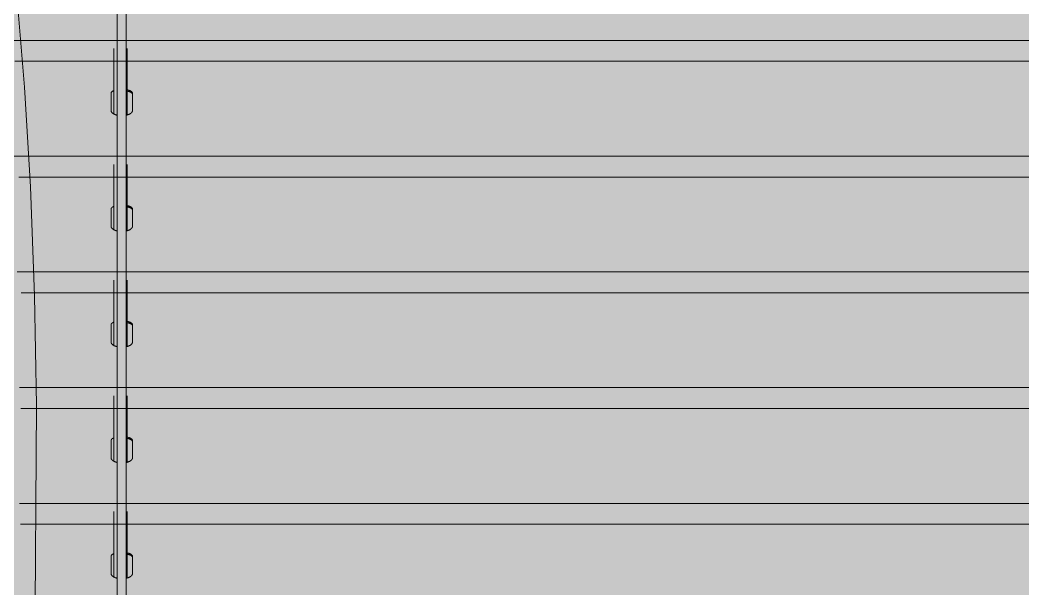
# Model space of a CAD drawing. Header units: millimetres. Extents: x 126 to 12547, y 1644 to 26714.
# Drawn here: x 887.7 to 995.9, y 25749.8 to 25811.2 of the extents above; entities that cross this region are included whole.
import ezdxf

# ---------------------------------------------------------------- set-up
doc = ezdxf.new("R2010")
doc.units = ezdxf.units.MM
doc.layers.add('cono piramide', color=4, linetype='Continuous')
for name, color, linetype, lineweight in [('F_ARREDI_pareti', 1, 'Continuous', 0), ('F_INFISSI', 4, 'Continuous', 5), ('F_MINERAL WALL', 6, 'Continuous', 5), ('F_Tendaggio', 252, 'Continuous', 5), ('F_VETRO', 140, 'Continuous', 5)]:
    doc.layers.add(name, color=color, linetype=linetype, lineweight=lineweight)

# ---------------------------------------------------------------- blocks, each defined once
blk = doc.blocks.new('TENDAGGIO_infisso piccolo_prospetto_fronte')
at = {"layer": 'F_Tendaggio'}
for p, q in [((734474.87, 513906.52), (734716.45, 513906.52)), ((734476.03, 513904.26), (734717.61, 513904.26)), ((734475.87, 513894.02), (734717.45, 513894.02)), ((734476.43, 513891.76), (734718.01, 513891.76)), ((734476.26, 513881.52), (734717.85, 513881.52)), ((734476.68, 513879.27), (734718.26, 513879.27)), ((734476.52, 513869.03), (734718.1, 513869.03)), ((734476.66, 513866.77), (734718.25, 513866.77)), ((734476.5, 513856.53), (734718.09, 513856.53)), ((734476.61, 513854.27), (734718.19, 513854.27))]:
    blk.add_line(p, q, dxfattribs=at)
for points in [[(734453.27, 514160.27), (734452.36, 514111.97), (734452.51, 514085.45), (734453.28, 514061.88), (734453.87, 514051.9), (734454.53, 514043.39), (734455.36, 514034.9), (734456.35, 514026.78), (734457.52, 514018.82), (734459.85, 514005.82), (734471.09, 513949.07), (734472.66, 513939.68), (734474.06, 513930.27), (734475.21, 513921.3), (734476.17, 513912.31), (734477.06, 513901.48), (734477.69, 513890.72), (734478.12, 513878.93), (734478.34, 513867.13), (734478.18, 513840.09), (734477.17, 513808.16), (734475.64, 513780.45)], [(734488.03, 513830.63), (734488.03, 514149.88)], [(734487.07, 514024.9), (734487.07, 513364.88)], [(734486.7, 513905.63), (734486.7, 513898.57)], [(734488.14, 513905.63), (734488.14, 513898.47)], [(734486.4, 513898.94), (734486.4, 513900.82), (734486.4, 513900.82), (734486.4, 513900.83), (734486.4, 513900.83), (734486.4, 513900.84), (734486.4, 513900.84), (734486.4, 513900.85), (734486.4, 513900.86), (734486.4, 513900.86), (734486.41, 513900.87), (734486.41, 513900.87), (734486.41, 513900.88), (734486.41, 513900.88), (734486.41, 513900.89), (734486.42, 513900.89), (734486.42, 513900.9), (734486.42, 513900.9), (734486.43, 513900.91), (734486.43, 513900.91), (734486.43, 513900.92), (734486.44, 513900.92), (734486.44, 513900.93), (734486.44, 513900.93), (734486.45, 513900.94), (734486.45, 513900.94), (734486.46, 513900.95), (734486.46, 513900.95), (734486.46, 513900.96), (734486.47, 513900.96), (734486.47, 513900.97), (734486.48, 513900.97), (734486.49, 513900.98), (734486.49, 513900.98), (734486.51, 513900.99), (734486.52, 513901), (734486.53, 513901.01), (734486.54, 513901.02), (734486.55, 513901.02), (734486.56, 513901.03), (734486.58, 513901.04), (734486.59, 513901.05), (734486.6, 513901.05), (734486.62, 513901.06), (734486.63, 513901.07), (734486.66, 513901.08), (734486.7, 513901.1)], [(734488.14, 513901.17), (734488.2, 513901.16), (734488.26, 513901.14), (734488.29, 513901.14), (734488.31, 513901.13), (734488.34, 513901.12), (734488.37, 513901.11), (734488.41, 513901.1), (734488.42, 513901.09), (734488.44, 513901.08), (734488.46, 513901.07), (734488.48, 513901.06), (734488.49, 513901.06), (734488.51, 513901.05), (734488.53, 513901.04), (734488.54, 513901.03), (734488.55, 513901.02), (734488.57, 513901.01), (734488.58, 513901), (734488.59, 513900.99), (734488.61, 513900.99), (734488.62, 513900.98), (734488.62, 513900.97), (734488.63, 513900.97), (734488.63, 513900.96), (734488.64, 513900.96), (734488.64, 513900.95), (734488.65, 513900.95), (734488.65, 513900.94), (734488.66, 513900.94), (734488.66, 513900.93), (734488.66, 513900.93), (734488.67, 513900.92), (734488.67, 513900.92), (734488.67, 513900.91), (734488.68, 513900.91), (734488.68, 513900.9), (734488.68, 513900.9), (734488.69, 513900.89), (734488.69, 513900.89), (734488.69, 513900.88), (734488.69, 513900.88), (734488.69, 513900.87), (734488.7, 513900.87), (734488.7, 513900.86), (734488.7, 513900.86), (734488.7, 513900.85), (734488.7, 513900.84), (734488.7, 513900.84), (734488.7, 513900.83), (734488.7, 513900.83), (734488.7, 513900.82), (734488.7, 513900.82), (734488.7, 513899.28), (734488.7, 513898.93), (734488.7, 513898.92), (734488.7, 513898.92), (734488.7, 513898.92), (734488.7, 513898.91), (734488.7, 513898.91), (734488.7, 513898.91), (734488.7, 513898.9), (734488.7, 513898.9), (734488.7, 513898.89), (734488.7, 513898.88), (734488.7, 513898.87), (734488.69, 513898.87), (734488.69, 513898.86), (734488.69, 513898.85), (734488.69, 513898.85), (734488.68, 513898.84), (734488.68, 513898.83), (734488.67, 513898.82), (734488.67, 513898.81), (734488.66, 513898.8), (734488.66, 513898.79), (734488.65, 513898.78), (734488.64, 513898.77), (734488.64, 513898.76), (734488.63, 513898.75), (734488.62, 513898.74), (734488.61, 513898.73), (734488.6, 513898.72), (734488.6, 513898.71), (734488.59, 513898.7), (734488.58, 513898.7), (734488.57, 513898.69), (734488.57, 513898.68), (734488.55, 513898.67), (734488.53, 513898.65), (734488.51, 513898.64), (734488.5, 513898.63), (734488.48, 513898.62), (734488.46, 513898.6), (734488.44, 513898.59), (734488.41, 513898.58), (734488.39, 513898.56), (734488.37, 513898.55), (734488.34, 513898.54), (734488.32, 513898.53), (734488.29, 513898.52), (734488.27, 513898.51), (734488.24, 513898.5), (734488.21, 513898.49), (734488.18, 513898.48), (734488.15, 513898.47), (734488.12, 513898.46), (734488.09, 513898.45), (734488.03, 513898.44)], [(734488.7, 513900.68), (734488.7, 513900.69), (734488.7, 513900.69), (734488.7, 513900.7), (734488.7, 513900.71), (734488.7, 513900.71), (734488.7, 513900.72), (734488.7, 513900.72), (734488.7, 513900.73), (734488.7, 513900.73), (734488.69, 513900.74), (734488.69, 513900.75), (734488.69, 513900.75), (734488.69, 513900.76), (734488.68, 513900.76), (734488.68, 513900.77), (734488.68, 513900.77), (734488.67, 513900.78), (734488.67, 513900.79), (734488.67, 513900.79), (734488.66, 513900.8), (734488.66, 513900.8), (734488.65, 513900.81), (734488.65, 513900.81), (734488.64, 513900.82), (734488.64, 513900.82), (734488.63, 513900.83), (734488.63, 513900.83), (734488.62, 513900.84), (734488.62, 513900.85), (734488.61, 513900.85), (734488.6, 513900.86), (734488.6, 513900.86), (734488.58, 513900.87), (734488.57, 513900.88), (734488.55, 513900.89), (734488.54, 513900.9), (734488.52, 513900.91), (734488.51, 513900.92), (734488.49, 513900.93), (734488.47, 513900.94), (734488.45, 513900.95), (734488.43, 513900.95), (734488.4, 513900.97), (734488.36, 513900.98), (734488.32, 513901), (734488.28, 513901.01), (734488.23, 513901.02), (734488.19, 513901.03), (734488.14, 513901.04)], [(734487.07, 513898.44), (734487.04, 513898.45), (734487.01, 513898.45), (734486.97, 513898.46), (734486.94, 513898.47), (734486.91, 513898.48), (734486.88, 513898.49), (734486.85, 513898.5), (734486.82, 513898.51), (734486.79, 513898.53), (734486.77, 513898.54), (734486.74, 513898.55), (734486.71, 513898.56), (734486.69, 513898.58), (734486.67, 513898.59), (734486.64, 513898.6), (734486.62, 513898.62), (734486.61, 513898.63), (734486.59, 513898.64), (734486.58, 513898.65), (734486.57, 513898.65), (734486.56, 513898.66), (734486.55, 513898.67), (734486.53, 513898.68), (734486.52, 513898.69), (734486.51, 513898.7), (734486.5, 513898.71), (734486.49, 513898.72), (734486.49, 513898.73), (734486.48, 513898.74), (734486.47, 513898.75), (734486.46, 513898.76), (734486.45, 513898.77), (734486.45, 513898.78), (734486.44, 513898.79), (734486.44, 513898.8), (734486.43, 513898.82), (734486.42, 513898.83), (734486.42, 513898.83), (734486.42, 513898.84), (734486.42, 513898.84), (734486.42, 513898.85), (734486.41, 513898.85), (734486.41, 513898.86), (734486.41, 513898.86), (734486.41, 513898.87), (734486.41, 513898.87), (734486.41, 513898.88), (734486.4, 513898.88), (734486.4, 513898.89), (734486.4, 513898.9), (734486.4, 513898.9), (734486.4, 513898.91), (734486.4, 513898.91), (734486.4, 513898.92), (734486.4, 513898.92), (734486.4, 513898.93), (734486.4, 513898.93), (734486.4, 513898.94), (734486.4, 513898.94)], [(734486.7, 513893.13), (734486.7, 513886.07)], [(734488.14, 513893.13), (734488.14, 513885.97)], [(734486.4, 513886.45), (734486.4, 513888.32), (734486.4, 513888.33), (734486.4, 513888.33), (734486.4, 513888.34), (734486.4, 513888.34), (734486.4, 513888.35), (734486.4, 513888.35), (734486.4, 513888.36), (734486.4, 513888.36), (734486.41, 513888.37), (734486.41, 513888.37), (734486.41, 513888.38), (734486.41, 513888.38), (734486.41, 513888.39), (734486.42, 513888.39), (734486.42, 513888.4), (734486.42, 513888.4), (734486.43, 513888.41), (734486.43, 513888.41), (734486.43, 513888.42), (734486.44, 513888.42), (734486.44, 513888.43), (734486.44, 513888.43), (734486.45, 513888.44), (734486.45, 513888.44), (734486.46, 513888.45), (734486.46, 513888.45), (734486.46, 513888.46), (734486.47, 513888.46), (734486.47, 513888.47), (734486.48, 513888.47), (734486.49, 513888.48), (734486.49, 513888.49), (734486.51, 513888.49), (734486.52, 513888.5), (734486.53, 513888.51), (734486.54, 513888.52), (734486.55, 513888.53), (734486.56, 513888.53), (734486.58, 513888.54), (734486.59, 513888.55), (734486.6, 513888.56), (734486.62, 513888.56), (734486.63, 513888.57), (734486.66, 513888.58), (734486.7, 513888.6)], [(734488.14, 513888.68), (734488.2, 513888.66), (734488.26, 513888.65), (734488.29, 513888.64), (734488.31, 513888.63), (734488.34, 513888.62), (734488.37, 513888.61), (734488.41, 513888.6), (734488.42, 513888.59), (734488.44, 513888.58), (734488.46, 513888.57), (734488.48, 513888.57), (734488.49, 513888.56), (734488.51, 513888.55), (734488.53, 513888.54), (734488.54, 513888.53), (734488.55, 513888.52), (734488.57, 513888.52), (734488.58, 513888.51), (734488.59, 513888.5), (734488.61, 513888.49), (734488.62, 513888.48), (734488.62, 513888.47), (734488.63, 513888.47), (734488.63, 513888.46), (734488.64, 513888.46), (734488.64, 513888.45), (734488.65, 513888.45), (734488.65, 513888.44), (734488.66, 513888.44), (734488.66, 513888.43), (734488.66, 513888.43), (734488.67, 513888.42), (734488.67, 513888.42), (734488.67, 513888.41), (734488.68, 513888.41), (734488.68, 513888.4), (734488.68, 513888.4), (734488.69, 513888.39), (734488.69, 513888.39), (734488.69, 513888.38), (734488.69, 513888.38), (734488.69, 513888.37), (734488.7, 513888.37), (734488.7, 513888.36), (734488.7, 513888.36), (734488.7, 513888.35), (734488.7, 513888.35), (734488.7, 513888.34), (734488.7, 513888.34), (734488.7, 513888.33), (734488.7, 513888.33), (734488.7, 513888.32), (734488.7, 513886.78), (734488.7, 513886.43), (734488.7, 513886.43), (734488.7, 513886.42), (734488.7, 513886.42), (734488.7, 513886.42), (734488.7, 513886.41), (734488.7, 513886.41), (734488.7, 513886.4), (734488.7, 513886.4), (734488.7, 513886.39), (734488.7, 513886.38), (734488.7, 513886.38), (734488.69, 513886.37), (734488.69, 513886.36), (734488.69, 513886.36), (734488.69, 513886.35), (734488.68, 513886.34), (734488.68, 513886.33), (734488.67, 513886.32), (734488.67, 513886.31), (734488.66, 513886.3), (734488.66, 513886.29), (734488.65, 513886.28), (734488.64, 513886.27), (734488.64, 513886.26), (734488.63, 513886.25), (734488.62, 513886.24), (734488.61, 513886.23), (734488.6, 513886.22), (734488.6, 513886.21), (734488.59, 513886.21), (734488.58, 513886.2), (734488.57, 513886.19), (734488.57, 513886.18), (734488.55, 513886.17), (734488.53, 513886.16), (734488.51, 513886.14), (734488.5, 513886.13), (734488.48, 513886.12), (734488.46, 513886.11), (734488.44, 513886.09), (734488.41, 513886.08), (734488.39, 513886.07), (734488.37, 513886.05), (734488.34, 513886.04), (734488.32, 513886.03), (734488.29, 513886.02), (734488.27, 513886.01), (734488.24, 513886), (734488.21, 513885.99), (734488.18, 513885.98), (734488.15, 513885.97), (734488.12, 513885.96), (734488.09, 513885.95), (734488.03, 513885.94)], [(734488.7, 513888.18), (734488.7, 513888.19), (734488.7, 513888.2), (734488.7, 513888.2), (734488.7, 513888.21), (734488.7, 513888.21), (734488.7, 513888.22), (734488.7, 513888.23), (734488.7, 513888.23), (734488.7, 513888.24), (734488.69, 513888.24), (734488.69, 513888.25), (734488.69, 513888.25), (734488.69, 513888.26), (734488.68, 513888.27), (734488.68, 513888.27), (734488.68, 513888.28), (734488.67, 513888.28), (734488.67, 513888.29), (734488.67, 513888.29), (734488.66, 513888.3), (734488.66, 513888.3), (734488.65, 513888.31), (734488.65, 513888.32), (734488.64, 513888.32), (734488.64, 513888.33), (734488.63, 513888.33), (734488.63, 513888.34), (734488.62, 513888.34), (734488.62, 513888.35), (734488.61, 513888.35), (734488.6, 513888.36), (734488.6, 513888.36), (734488.58, 513888.37), (734488.57, 513888.38), (734488.55, 513888.39), (734488.54, 513888.4), (734488.52, 513888.41), (734488.51, 513888.42), (734488.49, 513888.43), (734488.47, 513888.44), (734488.45, 513888.45), (734488.43, 513888.46), (734488.4, 513888.47), (734488.36, 513888.48), (734488.32, 513888.5), (734488.28, 513888.51), (734488.23, 513888.52), (734488.19, 513888.53), (734488.14, 513888.54)], [(734487.07, 513885.94), (734487.04, 513885.95), (734487.01, 513885.96), (734486.97, 513885.96), (734486.94, 513885.97), (734486.91, 513885.98), (734486.88, 513885.99), (734486.85, 513886), (734486.82, 513886.02), (734486.79, 513886.03), (734486.77, 513886.04), (734486.74, 513886.05), (734486.71, 513886.06), (734486.69, 513886.08), (734486.67, 513886.09), (734486.64, 513886.11), (734486.62, 513886.12), (734486.61, 513886.13), (734486.59, 513886.14), (734486.58, 513886.15), (734486.57, 513886.16), (734486.56, 513886.17), (734486.55, 513886.18), (734486.53, 513886.19), (734486.52, 513886.2), (734486.51, 513886.21), (734486.5, 513886.21), (734486.49, 513886.22), (734486.49, 513886.24), (734486.48, 513886.25), (734486.47, 513886.26), (734486.46, 513886.27), (734486.45, 513886.28), (734486.45, 513886.29), (734486.44, 513886.3), (734486.44, 513886.31), (734486.43, 513886.32), (734486.42, 513886.33), (734486.42, 513886.33), (734486.42, 513886.34), (734486.42, 513886.34), (734486.42, 513886.35), (734486.41, 513886.35), (734486.41, 513886.36), (734486.41, 513886.37), (734486.41, 513886.37), (734486.41, 513886.38), (734486.41, 513886.38), (734486.4, 513886.39), (734486.4, 513886.39), (734486.4, 513886.4), (734486.4, 513886.4), (734486.4, 513886.41), (734486.4, 513886.41), (734486.4, 513886.42), (734486.4, 513886.42), (734486.4, 513886.43), (734486.4, 513886.44), (734486.4, 513886.44), (734486.4, 513886.45)], [(734486.7, 513880.64), (734486.7, 513873.58)], [(734488.14, 513880.64), (734488.14, 513873.47)], [(734486.4, 513873.95), (734486.4, 513875.82), (734486.4, 513875.83), (734486.4, 513875.83), (734486.4, 513875.84), (734486.4, 513875.84), (734486.4, 513875.85), (734486.4, 513875.85), (734486.4, 513875.86), (734486.4, 513875.86), (734486.41, 513875.87), (734486.41, 513875.88), (734486.41, 513875.88), (734486.41, 513875.89), (734486.41, 513875.89), (734486.42, 513875.9), (734486.42, 513875.9), (734486.42, 513875.91), (734486.43, 513875.91), (734486.43, 513875.92), (734486.43, 513875.92), (734486.44, 513875.93), (734486.44, 513875.93), (734486.44, 513875.94), (734486.45, 513875.94), (734486.45, 513875.95), (734486.46, 513875.95), (734486.46, 513875.96), (734486.46, 513875.96), (734486.47, 513875.97), (734486.47, 513875.97), (734486.48, 513875.98), (734486.49, 513875.98), (734486.49, 513875.99), (734486.51, 513876), (734486.52, 513876.01), (734486.53, 513876.01), (734486.54, 513876.02), (734486.55, 513876.03), (734486.56, 513876.04), (734486.58, 513876.04), (734486.59, 513876.05), (734486.6, 513876.06), (734486.62, 513876.07), (734486.63, 513876.07), (734486.66, 513876.09), (734486.7, 513876.1)], [(734488.14, 513876.18), (734488.2, 513876.16), (734488.26, 513876.15), (734488.29, 513876.14), (734488.31, 513876.13), (734488.34, 513876.12), (734488.37, 513876.11), (734488.41, 513876.1), (734488.42, 513876.09), (734488.44, 513876.09), (734488.46, 513876.08), (734488.48, 513876.07), (734488.49, 513876.06), (734488.51, 513876.05), (734488.53, 513876.04), (734488.54, 513876.04), (734488.55, 513876.03), (734488.57, 513876.02), (734488.58, 513876.01), (734488.59, 513876), (734488.61, 513875.99), (734488.62, 513875.98), (734488.62, 513875.98), (734488.63, 513875.97), (734488.63, 513875.97), (734488.64, 513875.96), (734488.64, 513875.96), (734488.65, 513875.95), (734488.65, 513875.95), (734488.66, 513875.94), (734488.66, 513875.94), (734488.66, 513875.93), (734488.67, 513875.93), (734488.67, 513875.92), (734488.67, 513875.92), (734488.68, 513875.91), (734488.68, 513875.91), (734488.68, 513875.9), (734488.69, 513875.9), (734488.69, 513875.89), (734488.69, 513875.89), (734488.69, 513875.88), (734488.69, 513875.88), (734488.7, 513875.87), (734488.7, 513875.86), (734488.7, 513875.86), (734488.7, 513875.85), (734488.7, 513875.85), (734488.7, 513875.84), (734488.7, 513875.84), (734488.7, 513875.83), (734488.7, 513875.83), (734488.7, 513875.82), (734488.7, 513874.28), (734488.7, 513873.93), (734488.7, 513873.93), (734488.7, 513873.92), (734488.7, 513873.92), (734488.7, 513873.92), (734488.7, 513873.91), (734488.7, 513873.91), (734488.7, 513873.91), (734488.7, 513873.9), (734488.7, 513873.89), (734488.7, 513873.89), (734488.7, 513873.88), (734488.69, 513873.87), (734488.69, 513873.87), (734488.69, 513873.86), (734488.69, 513873.85), (734488.68, 513873.84), (734488.68, 513873.84), (734488.67, 513873.83), (734488.67, 513873.81), (734488.66, 513873.8), (734488.66, 513873.79), (734488.65, 513873.78), (734488.64, 513873.77), (734488.64, 513873.76), (734488.63, 513873.75), (734488.62, 513873.74), (734488.61, 513873.73), (734488.6, 513873.73), (734488.6, 513873.72), (734488.59, 513873.71), (734488.58, 513873.7), (734488.57, 513873.69), (734488.57, 513873.69), (734488.55, 513873.67), (734488.53, 513873.66), (734488.51, 513873.64), (734488.5, 513873.63), (734488.48, 513873.62), (734488.46, 513873.61), (734488.44, 513873.59), (734488.41, 513873.58), (734488.39, 513873.57), (734488.37, 513873.56), (734488.34, 513873.54), (734488.32, 513873.53), (734488.29, 513873.52), (734488.27, 513873.51), (734488.24, 513873.5), (734488.21, 513873.49), (734488.18, 513873.48), (734488.15, 513873.47), (734488.12, 513873.46), (734488.09, 513873.46), (734488.03, 513873.44)], [(734488.7, 513875.69), (734488.7, 513875.69), (734488.7, 513875.7), (734488.7, 513875.7), (734488.7, 513875.71), (734488.7, 513875.72), (734488.7, 513875.72), (734488.7, 513875.73), (734488.7, 513875.73), (734488.7, 513875.74), (734488.69, 513875.75), (734488.69, 513875.75), (734488.69, 513875.76), (734488.69, 513875.76), (734488.68, 513875.77), (734488.68, 513875.77), (734488.68, 513875.78), (734488.67, 513875.78), (734488.67, 513875.79), (734488.67, 513875.8), (734488.66, 513875.8), (734488.66, 513875.81), (734488.65, 513875.81), (734488.65, 513875.82), (734488.64, 513875.82), (734488.64, 513875.83), (734488.63, 513875.83), (734488.63, 513875.84), (734488.62, 513875.84), (734488.62, 513875.85), (734488.61, 513875.86), (734488.6, 513875.86), (734488.6, 513875.87), (734488.58, 513875.88), (734488.57, 513875.89), (734488.55, 513875.9), (734488.54, 513875.91), (734488.52, 513875.91), (734488.51, 513875.92), (734488.49, 513875.93), (734488.47, 513875.94), (734488.45, 513875.95), (734488.43, 513875.96), (734488.4, 513875.97), (734488.36, 513875.99), (734488.32, 513876), (734488.28, 513876.01), (734488.23, 513876.03), (734488.19, 513876.04), (734488.14, 513876.05)], [(734487.07, 513873.44), (734487.04, 513873.45), (734487.01, 513873.46), (734486.97, 513873.47), (734486.94, 513873.48), (734486.91, 513873.49), (734486.88, 513873.5), (734486.85, 513873.51), (734486.82, 513873.52), (734486.79, 513873.53), (734486.77, 513873.54), (734486.74, 513873.55), (734486.71, 513873.57), (734486.69, 513873.58), (734486.67, 513873.59), (734486.64, 513873.61), (734486.62, 513873.62), (734486.61, 513873.63), (734486.59, 513873.64), (734486.58, 513873.65), (734486.57, 513873.66), (734486.56, 513873.67), (734486.55, 513873.68), (734486.53, 513873.69), (734486.52, 513873.7), (734486.51, 513873.71), (734486.5, 513873.72), (734486.49, 513873.73), (734486.49, 513873.74), (734486.48, 513873.75), (734486.47, 513873.76), (734486.46, 513873.77), (734486.45, 513873.78), (734486.45, 513873.79), (734486.44, 513873.8), (734486.44, 513873.81), (734486.43, 513873.82), (734486.42, 513873.83), (734486.42, 513873.84), (734486.42, 513873.84), (734486.42, 513873.85), (734486.42, 513873.85), (734486.41, 513873.86), (734486.41, 513873.86), (734486.41, 513873.87), (734486.41, 513873.87), (734486.41, 513873.88), (734486.41, 513873.88), (734486.4, 513873.89), (734486.4, 513873.89), (734486.4, 513873.9), (734486.4, 513873.91), (734486.4, 513873.91), (734486.4, 513873.92), (734486.4, 513873.92), (734486.4, 513873.93), (734486.4, 513873.93), (734486.4, 513873.94), (734486.4, 513873.94), (734486.4, 513873.95)], [(734486.7, 513868.14), (734486.7, 513861.08)], [(734488.14, 513868.14), (734488.14, 513860.97)], [(734486.4, 513861.45), (734486.4, 513863.33), (734486.4, 513863.33), (734486.4, 513863.34), (734486.4, 513863.34), (734486.4, 513863.35), (734486.4, 513863.35), (734486.4, 513863.36), (734486.4, 513863.36), (734486.4, 513863.37), (734486.41, 513863.37), (734486.41, 513863.38), (734486.41, 513863.38), (734486.41, 513863.39), (734486.41, 513863.39), (734486.42, 513863.4), (734486.42, 513863.4), (734486.42, 513863.41), (734486.43, 513863.41), (734486.43, 513863.42), (734486.43, 513863.42), (734486.44, 513863.43), (734486.44, 513863.43), (734486.44, 513863.44), (734486.45, 513863.44), (734486.45, 513863.45), (734486.46, 513863.45), (734486.46, 513863.46), (734486.46, 513863.46), (734486.47, 513863.47), (734486.47, 513863.47), (734486.48, 513863.48), (734486.49, 513863.48), (734486.49, 513863.49), (734486.51, 513863.5), (734486.52, 513863.51), (734486.53, 513863.52), (734486.54, 513863.52), (734486.55, 513863.53), (734486.56, 513863.54), (734486.58, 513863.55), (734486.59, 513863.55), (734486.6, 513863.56), (734486.62, 513863.57), (734486.63, 513863.58), (734486.66, 513863.59), (734486.7, 513863.6)], [(734488.14, 513863.68), (734488.2, 513863.67), (734488.26, 513863.65), (734488.29, 513863.64), (734488.31, 513863.63), (734488.34, 513863.63), (734488.37, 513863.62), (734488.41, 513863.6), (734488.42, 513863.6), (734488.44, 513863.59), (734488.46, 513863.58), (734488.48, 513863.57), (734488.49, 513863.56), (734488.51, 513863.55), (734488.53, 513863.55), (734488.54, 513863.54), (734488.55, 513863.53), (734488.57, 513863.52), (734488.58, 513863.51), (734488.59, 513863.5), (734488.61, 513863.49), (734488.62, 513863.48), (734488.62, 513863.48), (734488.63, 513863.47), (734488.63, 513863.47), (734488.64, 513863.46), (734488.64, 513863.46), (734488.65, 513863.45), (734488.65, 513863.45), (734488.66, 513863.44), (734488.66, 513863.44), (734488.66, 513863.43), (734488.67, 513863.43), (734488.67, 513863.42), (734488.67, 513863.42), (734488.68, 513863.41), (734488.68, 513863.41), (734488.68, 513863.4), (734488.69, 513863.4), (734488.69, 513863.39), (734488.69, 513863.39), (734488.69, 513863.38), (734488.69, 513863.38), (734488.7, 513863.37), (734488.7, 513863.37), (734488.7, 513863.36), (734488.7, 513863.36), (734488.7, 513863.35), (734488.7, 513863.35), (734488.7, 513863.34), (734488.7, 513863.34), (734488.7, 513863.33), (734488.7, 513863.33), (734488.7, 513861.78), (734488.7, 513861.44), (734488.7, 513861.43), (734488.7, 513861.43), (734488.7, 513861.42), (734488.7, 513861.42), (734488.7, 513861.42), (734488.7, 513861.41), (734488.7, 513861.41), (734488.7, 513861.4), (734488.7, 513861.39), (734488.7, 513861.39), (734488.7, 513861.38), (734488.69, 513861.37), (734488.69, 513861.37), (734488.69, 513861.36), (734488.69, 513861.35), (734488.68, 513861.35), (734488.68, 513861.34), (734488.67, 513861.33), (734488.67, 513861.32), (734488.66, 513861.31), (734488.66, 513861.3), (734488.65, 513861.29), (734488.64, 513861.28), (734488.64, 513861.27), (734488.63, 513861.26), (734488.62, 513861.25), (734488.61, 513861.24), (734488.6, 513861.23), (734488.6, 513861.22), (734488.59, 513861.21), (734488.58, 513861.2), (734488.57, 513861.2), (734488.57, 513861.19), (734488.55, 513861.17), (734488.53, 513861.16), (734488.51, 513861.15), (734488.5, 513861.13), (734488.48, 513861.12), (734488.46, 513861.11), (734488.44, 513861.1), (734488.41, 513861.08), (734488.39, 513861.07), (734488.37, 513861.06), (734488.34, 513861.05), (734488.32, 513861.04), (734488.29, 513861.03), (734488.27, 513861.02), (734488.24, 513861), (734488.21, 513860.99), (734488.18, 513860.98), (734488.15, 513860.98), (734488.12, 513860.97), (734488.09, 513860.96), (734488.03, 513860.94)], [(734488.7, 513863.19), (734488.7, 513863.19), (734488.7, 513863.2), (734488.7, 513863.21), (734488.7, 513863.21), (734488.7, 513863.22), (734488.7, 513863.22), (734488.7, 513863.23), (734488.7, 513863.24), (734488.7, 513863.24), (734488.69, 513863.25), (734488.69, 513863.25), (734488.69, 513863.26), (734488.69, 513863.26), (734488.68, 513863.27), (734488.68, 513863.28), (734488.68, 513863.28), (734488.67, 513863.29), (734488.67, 513863.29), (734488.67, 513863.3), (734488.66, 513863.3), (734488.66, 513863.31), (734488.65, 513863.31), (734488.65, 513863.32), (734488.64, 513863.33), (734488.64, 513863.33), (734488.63, 513863.34), (734488.63, 513863.34), (734488.62, 513863.35), (734488.62, 513863.35), (734488.61, 513863.36), (734488.6, 513863.36), (734488.6, 513863.37), (734488.58, 513863.38), (734488.57, 513863.39), (734488.55, 513863.4), (734488.54, 513863.41), (734488.52, 513863.42), (734488.51, 513863.43), (734488.49, 513863.44), (734488.47, 513863.44), (734488.45, 513863.45), (734488.43, 513863.46), (734488.4, 513863.48), (734488.36, 513863.49), (734488.32, 513863.5), (734488.28, 513863.52), (734488.23, 513863.53), (734488.19, 513863.54), (734488.14, 513863.55)], [(734487.07, 513860.94), (734487.04, 513860.95), (734487.01, 513860.96), (734486.97, 513860.97), (734486.94, 513860.98), (734486.91, 513860.99), (734486.88, 513861), (734486.85, 513861.01), (734486.82, 513861.02), (734486.79, 513861.03), (734486.77, 513861.04), (734486.74, 513861.06), (734486.71, 513861.07), (734486.69, 513861.08), (734486.67, 513861.1), (734486.64, 513861.11), (734486.62, 513861.12), (734486.61, 513861.13), (734486.59, 513861.14), (734486.58, 513861.15), (734486.57, 513861.16), (734486.56, 513861.17), (734486.55, 513861.18), (734486.53, 513861.19), (734486.52, 513861.2), (734486.51, 513861.21), (734486.5, 513861.22), (734486.49, 513861.23), (734486.49, 513861.24), (734486.48, 513861.25), (734486.47, 513861.26), (734486.46, 513861.27), (734486.45, 513861.28), (734486.45, 513861.29), (734486.44, 513861.3), (734486.44, 513861.31), (734486.43, 513861.32), (734486.42, 513861.33), (734486.42, 513861.34), (734486.42, 513861.34), (734486.42, 513861.35), (734486.42, 513861.35), (734486.41, 513861.36), (734486.41, 513861.36), (734486.41, 513861.37), (734486.41, 513861.38), (734486.41, 513861.38), (734486.41, 513861.39), (734486.4, 513861.39), (734486.4, 513861.4), (734486.4, 513861.4), (734486.4, 513861.41), (734486.4, 513861.41), (734486.4, 513861.42), (734486.4, 513861.42), (734486.4, 513861.43), (734486.4, 513861.43), (734486.4, 513861.44), (734486.4, 513861.45), (734486.4, 513861.45)], [(734486.7, 513855.64), (734486.7, 513848.58)], [(734488.14, 513855.64), (734488.14, 513848.47)], [(734486.4, 513848.95), (734486.4, 513850.83), (734486.4, 513850.83), (734486.4, 513850.84), (734486.4, 513850.84), (734486.4, 513850.85), (734486.4, 513850.85), (734486.4, 513850.86), (734486.4, 513850.86), (734486.4, 513850.87), (734486.41, 513850.87), (734486.41, 513850.88), (734486.41, 513850.89), (734486.41, 513850.89), (734486.41, 513850.9), (734486.42, 513850.9), (734486.42, 513850.91), (734486.42, 513850.91), (734486.43, 513850.92), (734486.43, 513850.92), (734486.43, 513850.93), (734486.44, 513850.93), (734486.44, 513850.94), (734486.44, 513850.94), (734486.45, 513850.95), (734486.45, 513850.95), (734486.46, 513850.96), (734486.46, 513850.96), (734486.46, 513850.97), (734486.47, 513850.97), (734486.47, 513850.98), (734486.48, 513850.98), (734486.49, 513850.98), (734486.49, 513850.99), (734486.51, 513851), (734486.52, 513851.01), (734486.53, 513851.02), (734486.54, 513851.03), (734486.55, 513851.03), (734486.56, 513851.04), (734486.58, 513851.05), (734486.59, 513851.06), (734486.6, 513851.06), (734486.62, 513851.07), (734486.63, 513851.08), (734486.66, 513851.09), (734486.7, 513851.11)], [(734488.14, 513851.18), (734488.2, 513851.17), (734488.26, 513851.15), (734488.29, 513851.15), (734488.31, 513851.14), (734488.34, 513851.13), (734488.37, 513851.12), (734488.41, 513851.1), (734488.42, 513851.1), (734488.44, 513851.09), (734488.46, 513851.08), (734488.48, 513851.07), (734488.49, 513851.07), (734488.51, 513851.06), (734488.53, 513851.05), (734488.54, 513851.04), (734488.55, 513851.03), (734488.57, 513851.02), (734488.58, 513851.01), (734488.59, 513851), (734488.61, 513850.99), (734488.62, 513850.98), (734488.62, 513850.98), (734488.63, 513850.98), (734488.63, 513850.97), (734488.64, 513850.97), (734488.64, 513850.96), (734488.65, 513850.96), (734488.65, 513850.95), (734488.66, 513850.95), (734488.66, 513850.94), (734488.66, 513850.94), (734488.67, 513850.93), (734488.67, 513850.93), (734488.67, 513850.92), (734488.68, 513850.92), (734488.68, 513850.91), (734488.68, 513850.91), (734488.69, 513850.9), (734488.69, 513850.9), (734488.69, 513850.89), (734488.69, 513850.89), (734488.69, 513850.88), (734488.7, 513850.87), (734488.7, 513850.87), (734488.7, 513850.86), (734488.7, 513850.86), (734488.7, 513850.85), (734488.7, 513850.85), (734488.7, 513850.84), (734488.7, 513850.84), (734488.7, 513850.83), (734488.7, 513850.83), (734488.7, 513849.29), (734488.7, 513848.94), (734488.7, 513848.93), (734488.7, 513848.93), (734488.7, 513848.93), (734488.7, 513848.92), (734488.7, 513848.92), (734488.7, 513848.92), (734488.7, 513848.91), (734488.7, 513848.9), (734488.7, 513848.9), (734488.7, 513848.89), (734488.7, 513848.88), (734488.69, 513848.88), (734488.69, 513848.87), (734488.69, 513848.86), (734488.69, 513848.86), (734488.68, 513848.85), (734488.68, 513848.84), (734488.67, 513848.83), (734488.67, 513848.82), (734488.66, 513848.81), (734488.66, 513848.8), (734488.65, 513848.79), (734488.64, 513848.78), (734488.64, 513848.77), (734488.63, 513848.76), (734488.62, 513848.75), (734488.61, 513848.74), (734488.6, 513848.73), (734488.6, 513848.72), (734488.59, 513848.71), (734488.58, 513848.71), (734488.57, 513848.7), (734488.57, 513848.69), (734488.55, 513848.68), (734488.53, 513848.66), (734488.51, 513848.65), (734488.5, 513848.64), (734488.48, 513848.62), (734488.46, 513848.61), (734488.44, 513848.6), (734488.41, 513848.59), (734488.39, 513848.57), (734488.37, 513848.56), (734488.34, 513848.55), (734488.32, 513848.54), (734488.29, 513848.53), (734488.27, 513848.52), (734488.24, 513848.51), (734488.21, 513848.5), (734488.18, 513848.49), (734488.15, 513848.48), (734488.12, 513848.47), (734488.09, 513848.46), (734488.03, 513848.45)], [(734488.7, 513850.69), (734488.7, 513850.7), (734488.7, 513850.7), (734488.7, 513850.71), (734488.7, 513850.71), (734488.7, 513850.72), (734488.7, 513850.73), (734488.7, 513850.73), (734488.7, 513850.74), (734488.7, 513850.74), (734488.69, 513850.75), (734488.69, 513850.76), (734488.69, 513850.76), (734488.69, 513850.77), (734488.68, 513850.77), (734488.68, 513850.78), (734488.68, 513850.78), (734488.67, 513850.79), (734488.67, 513850.79), (734488.67, 513850.8), (734488.66, 513850.81), (734488.66, 513850.81), (734488.65, 513850.82), (734488.65, 513850.82), (734488.64, 513850.83), (734488.64, 513850.83), (734488.63, 513850.84), (734488.63, 513850.84), (734488.62, 513850.85), (734488.62, 513850.85), (734488.61, 513850.86), (734488.6, 513850.86), (734488.6, 513850.87), (734488.58, 513850.88), (734488.57, 513850.89), (734488.55, 513850.9), (734488.54, 513850.91), (734488.52, 513850.92), (734488.51, 513850.93), (734488.49, 513850.94), (734488.47, 513850.95), (734488.45, 513850.95), (734488.43, 513850.96), (734488.4, 513850.98), (734488.36, 513850.99), (734488.32, 513851.01), (734488.28, 513851.02), (734488.23, 513851.03), (734488.19, 513851.04), (734488.14, 513851.05)], [(734487.07, 513848.45), (734487.04, 513848.45), (734487.01, 513848.46), (734486.97, 513848.47), (734486.94, 513848.48), (734486.91, 513848.49), (734486.88, 513848.5), (734486.85, 513848.51), (734486.82, 513848.52), (734486.79, 513848.53), (734486.77, 513848.55), (734486.74, 513848.56), (734486.71, 513848.57), (734486.69, 513848.58), (734486.67, 513848.6), (734486.64, 513848.61), (734486.62, 513848.63), (734486.61, 513848.64), (734486.59, 513848.64), (734486.58, 513848.65), (734486.57, 513848.66), (734486.56, 513848.67), (734486.55, 513848.68), (734486.53, 513848.69), (734486.52, 513848.7), (734486.51, 513848.71), (734486.5, 513848.72), (734486.49, 513848.73), (734486.49, 513848.74), (734486.48, 513848.75), (734486.47, 513848.76), (734486.46, 513848.77), (734486.45, 513848.78), (734486.45, 513848.79), (734486.44, 513848.8), (734486.44, 513848.81), (734486.43, 513848.82), (734486.42, 513848.84), (734486.42, 513848.84), (734486.42, 513848.85), (734486.42, 513848.85), (734486.42, 513848.86), (734486.41, 513848.86), (734486.41, 513848.87), (734486.41, 513848.87), (734486.41, 513848.88), (734486.41, 513848.88), (734486.41, 513848.89), (734486.4, 513848.89), (734486.4, 513848.9), (734486.4, 513848.9), (734486.4, 513848.91), (734486.4, 513848.92), (734486.4, 513848.92), (734486.4, 513848.93), (734486.4, 513848.93), (734486.4, 513848.94), (734486.4, 513848.94), (734486.4, 513848.95), (734486.4, 513848.95)]]:
    blk.add_lwpolyline(points, dxfattribs=at)
blk = doc.blocks.new('INFISSO L.400 MM_prospetto_fronte')
at = {"layer": 'F_VETRO', "transparency": 33554579}
h = blk.add_hatch(color=153, dxfattribs=at)
h.dxf.hatch_style = 1
h.set_gradient(color1=(102, 153, 204), color2=(251, 252, 254), rotation=45, one_color=1, tint=0.994624)
h.paths.add_polyline_path([(-15858.48, 12715.63), (-16258.48, 12715.63), (-16258.48, 11495.63), (-15858.48, 11495.63)])
blk = doc.blocks.new('RIV.to_pareti e soffitto_slider_armadiature_camera master_sez.......')
at = {"layer": 'F_INFISSI', "true_color": 0x636466}
h = blk.add_hatch(color=251, dxfattribs=at)
h.dxf.hatch_style = 1
h.paths.add_polyline_path([(734352.12, 514201.28), (734352.12, 512921.28), (734812.12, 512921.28), (734812.12, 514201.28)])
h.paths.add_polyline_path([(734382.12, 514171.28), (734782.12, 514171.28), (734782.12, 512951.28), (734382.12, 512951.28)], flags=16)
at = {"layer": 'F_MINERAL WALL', "true_color": 0x636466, "transparency": 33554559}
h = blk.add_hatch(dxfattribs=at)
h.set_pattern_fill('AR-SAND', color=251)
h.set_pattern_definition([(37.5, (2500, 0), (-1.6000313, 48.9413237), [0, -38.608, 0, -43.18, 0, -41.275]), (7.5, (2500, 0), (44.9523283, 71.68251), [0, -20.828, 0, -34.798, 0, -13.335]), (327.5, (2468.76, 0), (79.099237, 0.1437185), [0, -12.7, 0, -45.72, 0, -59.69]), (317.5, (2468.76, 0), (76.355645, 22.2929323), [0, -6.35, 0, -29.972, 0, -34.29])])
h.paths.add_polyline_path([(733693.12, 514601.28), (733693.12, 512521.28), (734878.12, 512521.28), (734878.12, 514601.28)])
h.paths.add_polyline_path([(734822.12, 514211.28), (734822.12, 512911.28), (734342.12, 512911.28), (734342.12, 514211.28)], flags=16)
at = {"color": 1}
blk.add_blockref('INFISSO L.400 MM_prospetto_fronte', (750640.59, 501455.65), dxfattribs=at)
at = {"layer": 'cono piramide', "color": 2, "lineweight": 5}
blk.add_blockref('TENDAGGIO_infisso piccolo_prospetto_fronte', (-21.49, -10), dxfattribs=at)

msp = doc.modelspace()

# ---------------------------------------------------------------- block references
at = {"layer": 'F_ARREDI_pareti', "color": 2, "lineweight": 5}
msp.add_blockref('RIV.to_pareti e soffitto_slider_armadiature_camera master_sez.......', (-733567.34, -488087.48), dxfattribs=at)

doc.saveas('drawing.dxf')
